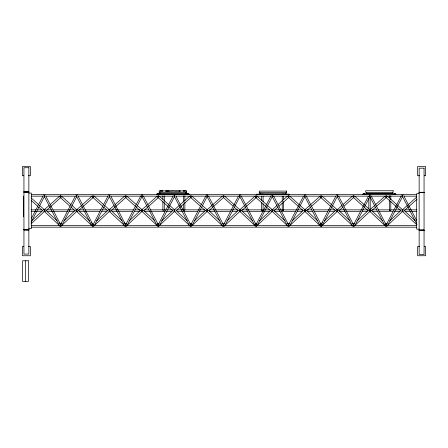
<?xml version="1.0" encoding="UTF-8"?>
<svg xmlns="http://www.w3.org/2000/svg" width="448" height="448" viewBox="0 0 448 448"><rect width="100%" height="100%" fill="white"/><g stroke="black" fill="none" stroke-linecap="round" stroke-linejoin="round"><path stroke-width="0.67" d="M159.841 193.026L159.846 193.508M159.886 193.547L159.891 192.64M185.982 193.189L186.038 192.64M159.841 192.875L159.886 193.396M159.846 193.637L159.891 194.174M185.987 193.816L185.366 193.794L185.366 194.124L185.987 194.124M186.038 193.838L185.982 193.497L186.038 193.861L159.841 193.794L159.846 194.13M92.91 226.061L93.397 224.616M124.236 225.333L109.463 211.54L109.458 210.106L110.006 209.586M125.558 226.061L126.14 224.633L124.113 222.74M158.211 226.061L158.788 224.633M190.663 226.061L191.246 224.633L189.728 223.21M223.317 226.061L223.894 224.633L222.376 223.21M254.727 225.333L239.954 211.54L240.324 209.49M288.439 226.061L289.022 224.633M321.087 226.061L321.474 224.678M352.094 225.333L337.4 211.624C336.812 211.193 337.529 208.662 337.966 209.944M353.416 226.061L353.993 224.633M386.064 226.061L386.646 224.633M416.886 224.862L402.618 211.54L402.987 209.49M60.435 195.67L60.816 197.299L61.191 196.874M76.675 210.347L76.574 209.63L71.904 205.447M92.764 195.67L92.949 196.986L93.419 197.243M125.412 195.67L125.692 197.17L126.129 197.086M158.06 195.67L158.34 197.17L158.777 197.086M190.518 195.67L190.702 196.986L191.173 197.243M192.254 225.333L206.948 211.624L207.273 209.63L222.309 196.14M223.166 195.67L223.742 197.333L208.706 210.829M224.986 225.333L239.68 211.624L240.005 209.63L255.041 196.14M255.898 195.67L256.183 197.17L256.62 197.086M257.382 225.333L272.07 211.624L272.317 209.726L277.066 205.447M288.294 195.67L288.478 196.986L288.949 197.243M320.942 195.67L321.322 197.299L321.698 196.874M322.353 225.333L337.047 211.624L337.294 209.726L342.037 205.447M353.265 195.67L353.455 196.986L353.926 197.243M355.006 225.333L369.695 211.624L370.02 209.63L385.056 196.14M385.913 195.67L386.103 196.986L386.574 197.243M108.623 209.944C109.066 208.662 109.782 211.193 109.189 211.624L94.5 225.333M174.009 209.49L174.378 211.54L159.606 225.333M289.716 196.14L304.752 209.63L304.942 210.347L304.718 211.624L290.03 225.333M159.891 193.861L159.841 193.351M272.994 209.944C272.558 208.662 271.835 211.193 272.429 211.624L287.118 225.333M401.895 211.669L402.511 210.907L402.377 209.63L387.335 196.14M75.975 209.944C76.412 208.662 77.134 211.193 76.541 211.624L61.852 225.333M109.357 210.907L109.189 211.624M239.848 210.907L239.232 211.669M337.215 210.907L336.599 211.669M304.825 211.176L304.27 211.669M142.705 211.506C141.915 212.391 141.691 209.266 142.66 209.586M43.691 209.737C44.324 209.031 44.682 211.198 44.218 211.624L31.046 223.916M141.316 209.737C141.943 209.031 142.307 211.198 141.837 211.624L127.148 225.333M44.962 211.254C44.15 212.52 44.15 209.205 45.035 209.586M77.286 211.254C76.518 212.43 76.457 209.546 77.28 209.502M109.934 211.254L109.547 211.624M141.327 211.506L141.669 211.719L142.005 210.907L142.195 211.624L142.582 211.254M207.687 211.254C206.92 212.43 206.864 209.546 207.682 209.502M43.854 209.978L49.207 205.447M44.145 211.596L44.386 210.907L45.018 211.669M76.182 209.978L76.574 209.63M108.83 209.978L114.184 205.447M141.478 209.978L146.832 205.447M271.712 209.978L272.104 209.63L272.294 210.347M336.683 209.978L337.075 209.63L337.271 210.347M44.313 196.28L45.03 194.88M60.038 226.481L60.687 225.215M76.602 196.358L77.353 194.88M92.366 226.481L93.122 225.002L78.053 196.006M109.29 196.28L110.001 194.88M125.014 226.481L125.77 225.002L110.701 196.006M141.938 196.28L142.649 194.88M157.73 226.352L158.374 225.086M174.356 196.358L175.106 194.88M190.187 226.352L190.887 224.98L175.806 196.006M207.004 196.358L207.754 194.88M222.768 226.481L223.524 225.002M239.736 196.358L240.492 194.88M255.567 226.352L256.435 224.678M272.171 196.28L272.882 194.88M287.963 226.352L288.652 225.002L273.582 196.006M304.78 196.358L305.53 194.88M320.611 226.352L321.3 225.002M337.148 196.28L337.859 194.88M352.934 226.352L353.623 225.002L338.554 196.006M369.751 196.358L370.507 194.88M385.582 226.352L386.271 225.002L371.202 196.006M403.155 194.88L402.388 196.386L416.83 224.123M31.511 218.198L43.064 196.006M31.046 222.275L44.526 196.386M75.387 196.006L60.306 224.98L60.53 226.061L61.163 224.633L59.136 222.74M61.449 225.971L76.854 196.386M108.035 196.006L92.954 224.98L93.178 226.061M94.097 225.971L109.502 196.386M125.602 224.98L140.689 196.006M126.745 225.971L142.15 196.386M158.379 224.358L173.146 196.006M159.202 225.971L174.608 196.386M190.708 224.98L205.794 196.006M191.85 225.971L207.256 196.386M238.526 196.006L223.44 224.98L223.664 226.061M224.588 225.971L239.994 196.386M256.155 224.358L270.917 196.006M256.978 225.971L272.384 196.386M303.57 196.006L288.484 224.98L289.184 226.352M289.626 225.971L305.032 196.386M321.132 224.358L335.894 196.006M321.955 225.971L337.361 196.386M368.542 196.006L353.461 224.98L354.161 226.352M354.603 225.971L370.009 196.386M401.19 196.006L386.109 224.98L386.333 226.061M387.251 225.971L402.657 196.386M174.95 211.445C174.154 211.96 174.378 209.77 174.938 209.49M240.33 211.445L240.033 211.624M402.993 211.445L402.702 211.624M174.031 209.793C174.866 209.216 174.608 212.044 173.846 211.669M239.411 209.793L239.792 209.726L239.904 210.347M304.455 209.793L304.752 209.63M402.08 209.793L402.377 209.63M91.902 196.14L76.866 209.63L76.765 210.347M77.347 211.669L76.731 210.907L76.093 211.669M109.995 211.669L109.379 210.907M189.661 196.14L174.619 209.63L174.485 210.907M175.101 211.669L174.546 211.176M207.749 211.669L207.133 210.907L206.494 211.669M240.481 211.669L239.865 210.907M272.877 211.669L272.261 210.907L271.622 211.669M320.085 196.14L305.043 209.63L304.909 210.907L305.525 211.669M337.848 211.669L337.232 210.907M370.502 211.669L369.88 210.907L370.339 209.49M416.668 197.07L402.668 209.63L402.534 210.907M403.15 211.669L402.595 211.176M387.654 225.333L402.427 211.54L402.058 209.49M31.674 220.847L42.823 210.448M60.458 224.157L61.471 223.21M64.002 220.847L75.146 210.448M96.65 220.847L107.794 210.448M125.754 224.157L126.767 223.21M129.298 220.847L140.442 210.448M157.702 224.633L159.225 223.21M161.756 220.847L172.9 210.448M190.859 224.157L191.873 223.21M194.404 220.847L205.548 210.448M223.591 224.157L224.605 223.21M227.142 220.847L238.286 210.448M255.987 224.157L257.001 223.21M259.532 220.847L270.676 210.448M289.649 223.21L288.126 224.633L288.708 226.061M292.18 220.847L303.324 210.448M320.958 224.157L322.482 222.74M324.509 220.847L335.653 210.448M354.62 223.21L353.102 224.633L353.679 226.061M357.157 220.847L368.301 210.448M387.274 223.21L385.75 224.633L386.809 226.352M389.805 220.847L400.949 210.448M50.243 204.512L59.578 196.14M45.976 210.829L61.012 197.333M78.305 210.829L93.341 197.333M115.22 204.512L124.555 196.14M110.953 210.829L125.989 197.333M147.868 204.512L157.203 196.14M143.601 210.829L158.637 197.333M176.058 210.829L191.094 197.333M241.438 210.829L256.474 197.333M278.102 204.512L287.437 196.14M273.834 210.829L277.978 207.105M279.02 206.175L288.87 197.333M306.482 210.829L310.632 207.105M311.668 206.175L321.518 197.333M343.073 204.512L352.408 196.14M338.806 210.829L342.955 207.105M343.991 206.175L353.847 197.333M371.454 210.829L375.603 207.105M376.639 206.175L386.495 197.333M404.107 210.829L417.066 199.192M305.362 209.49L304.993 211.54L319.766 225.333M370.244 211.574L369.852 210.93L369.247 211.669M206.78 209.67L207.166 210.347M44.542 209.63L44.934 209.978M76.866 209.63L77.258 209.978M109.514 209.63L109.906 209.978M142.162 209.63L142.554 209.978M174.619 209.63L174.916 209.793M207.273 209.63L207.665 209.978M240.005 209.63L240.397 209.978M272.395 209.63L272.787 209.978M305.043 209.63L305.34 209.793M337.372 209.63L337.764 209.978M402.668 209.63L402.965 209.793M141.837 211.624L141.45 211.254M174.294 211.624L174.003 211.445M92.596 224.633L93.654 226.352M125.244 224.633L126.308 226.352M271.69 209.502L272.222 210.375M272.07 211.624L271.684 211.254M190.355 224.633L191.414 226.352M304.718 211.624L304.427 211.445M336.666 209.502L337.193 210.375M223.087 224.633L224.146 226.352M337.047 211.624L336.655 211.254M369.695 211.624L369.398 211.445M402.343 211.624L402.046 211.445M157.063 194.477C156.486 194.751 156.486 193.788 157.063 194.046M158.514 194.04L156.57 194.247M157.366 194.051L158.245 194.04M189.28 194.253L187.79 194.034M261.722 210.515L263.088 210.515L263.088 203.734M157.041 194.04L157.858 194.034M157.041 194.477L157.556 194.477M157.332 194.471L157.858 194.471M174.373 191.072L180.37 191.055L179.2 191.044M157.668 194.471L158.194 194.471M163.022 210.834L164.158 210.834M282.386 210.364L283.517 210.364M184.682 190.954C188.059 190.926 180.018 190.966 184.285 190.932M158.038 194.034L159.113 194.034M158.194 194.034L159.432 194.034M158.038 194.471L158.558 194.471M183.725 210.678L184.598 210.678M389.654 210.498L390.527 210.498M158.441 194.466L158.945 194.466M283.041 194.242L283.662 194.236L283.046 194.23M158.861 194.466L186.34 194.466M23.733 175.734L22.4 175.734L22.4 166.494L30.38 166.494L30.38 175.734L28.386 175.734M419.614 175.734L417.62 175.734L417.62 166.494L425.6 166.494L425.6 175.734L424.267 175.734M159.337 192.707L159.152 190.932L186.542 190.932L186.726 192.702L185.354 192.702M23.946 191.884L28.857 191.895M23.946 191.929L28.857 191.968M23.946 192.069L28.857 192.069M23.946 192.125L28.857 192.186M419.143 192.293L424.054 192.298M419.143 192.36L424.054 192.343M419.143 192.45L424.054 192.399M159.152 192.522L186.726 192.702M419.143 192.5L424.054 192.562M419.143 192.623L424.054 192.623M28.857 193.082L31.315 193.082L31.315 228.603L28.857 228.603M366.341 193.542L392.487 193.542M419.143 193.637L416.685 193.637L416.685 229.152L419.143 229.152M159.841 193.794L160.468 193.794L160.468 194.124L159.841 194.124M362.919 193.872L395.909 193.872M159.303 194.029L186.34 194.029M185.41 194.169L186.038 194.174L185.987 193.794M256.452 194.214L289.447 194.214M362.919 194.309L395.909 194.309M31.298 194.527L156.47 194.527M189.336 194.527L362.762 194.527M395.629 194.527L416.606 194.527M256.452 194.65L289.447 194.65M31.298 196.157L43.187 196.157M45.982 196.157L75.354 196.157M78.148 196.157L108.22 196.157M111.014 196.157L141.086 196.157M143.186 196.157L173.253 196.157M176.053 196.157L206.119 196.157M208.219 196.157L238.286 196.157M241.086 196.157L271.152 196.157M273.252 196.157L303.324 196.157M306.118 196.157L335.49 196.157M338.285 196.157L368.357 196.157M371.151 196.157L402.618 196.157M404.018 196.157L416.606 196.157M31.298 209.86L36.193 209.86M37.593 209.86L41.787 209.86M43.887 209.86L45.287 209.86M46.682 209.86L51.582 209.86M52.976 209.86L73.959 209.86M76.054 209.86L77.454 209.86M78.854 209.86L83.748 209.86M85.148 209.86L101.231 209.86M102.631 209.86L106.826 209.86M108.926 209.86L110.326 209.86M111.72 209.86L133.403 209.86M134.798 209.86L139.698 209.86M141.092 209.86L142.492 209.86M144.592 209.86L148.786 209.86M150.186 209.86L166.27 209.86M167.67 209.86L172.564 209.86M176.758 209.86L204.736 209.86M209.63 209.86L237.602 209.86M241.797 209.86L269.774 209.86M271.869 209.86L273.269 209.86M274.669 209.86L302.641 209.86M306.835 209.86L311.735 209.86M313.13 209.86L334.813 209.86M336.907 209.86L338.307 209.86M339.707 209.86L367.679 209.86M371.874 209.86L376.774 209.86M378.168 209.86L389.362 209.86M390.757 209.86L394.257 209.86M395.651 209.86L400.551 209.86M404.746 209.86L416.634 209.86M31.298 211.49L41.787 211.49M43.887 211.49L45.287 211.49M47.382 211.49L67.665 211.49M69.065 211.49L73.959 211.49M76.054 211.49L77.454 211.49M79.554 211.49L99.831 211.49M101.231 211.49L106.826 211.49M108.926 211.49L110.326 211.49M112.42 211.49L117.314 211.49M118.714 211.49L132.703 211.49M134.103 211.49L139.698 211.49M141.092 211.49L142.492 211.49M144.592 211.49L164.87 211.49M166.27 211.49L171.864 211.49M177.458 211.49L182.353 211.49M183.753 211.49L197.742 211.49M199.142 211.49L204.736 211.49M209.63 211.49L215.225 211.49M216.625 211.49L230.608 211.49M232.008 211.49L236.902 211.49M242.497 211.49L248.091 211.49M249.491 211.49L269.774 211.49M274.669 211.49L280.263 211.49M281.663 211.49L295.646 211.49M297.046 211.49L301.941 211.49M307.535 211.49L313.13 211.49M314.53 211.49L327.818 211.49M329.218 211.49L334.113 211.49M339.707 211.49L345.302 211.49M346.702 211.49L360.685 211.49M362.085 211.49L366.979 211.49M369.079 211.49L370.479 211.49M372.574 211.49L378.168 211.49M379.568 211.49L392.857 211.49M394.257 211.49L399.851 211.49M405.446 211.49L410.34 211.49M411.74 211.49L416.634 211.49M31.298 225.557L59.97 225.557M61.365 225.557L157.17 225.557M159.27 225.557L190.736 225.557M192.136 225.557L222.202 225.557M225.002 225.557L255.069 225.557M257.169 225.557L287.235 225.557M288.635 225.557L320.102 225.557M322.202 225.557L352.274 225.557M353.668 225.557L385.14 225.557M387.234 225.557L416.606 225.557M31.298 227.186L416.606 227.186M23.946 229.617L28.857 229.617M23.946 229.678L28.857 229.678M23.946 229.734L28.857 229.79M23.946 229.891L28.857 229.908M23.946 229.919L28.857 229.942M419.143 230.048L424.054 230.048M419.143 230.171L424.054 230.11M419.143 230.272L424.054 230.222M419.143 230.356L424.054 230.328M23.733 246.501L22.4 246.501L22.4 255.741L30.38 255.741L30.38 246.501L28.386 246.501M419.614 246.501L417.62 246.501L417.62 255.741L425.6 255.741L425.6 246.501L424.267 246.501M186.222 194.034L186.777 194.029M186.301 194.466L186.777 194.466M186.542 194.034L187.202 194.029M186.85 194.034L187.606 194.029M186.698 194.466L187.202 194.466M187.085 194.466L187.606 194.466M171.595 191.072L165.536 191.055L168.935 191.072M187.146 194.04L187.981 194.034M187.454 194.471L187.981 194.471M187.415 194.04L188.317 194.046M187.79 194.471L188.317 194.471M188.098 194.034L188.619 194.04M188.098 194.471L188.619 194.471M188.602 194.04L189.218 194.242M188.602 194.477L189.028 194.488L189.017 194.04M385.823 197.243L386.294 196.986L386.478 195.67M353.175 197.243L353.646 196.986L353.83 195.67M320.426 196.874L320.802 197.299L321.182 195.67M288.198 197.243L288.669 196.986L288.859 195.67M255.489 197.086L255.926 197.17L256.206 195.67M190.422 197.243L190.893 196.986L191.083 195.67M157.674 196.874L158.049 197.299L158.435 195.67M125.317 197.243L125.787 196.986L125.978 195.67M92.669 197.243L93.139 196.986L93.324 195.67M59.92 196.874L60.295 197.299L60.676 195.67M369.41 209.49L369.841 210.375M304.433 209.49L304.92 210.93M320.55 224.616L321.031 226.061M239.389 209.49L239.826 210.375M255.573 224.616L256.603 226.481M206.657 209.49L207.094 210.375M385.902 197.333L400.938 210.829M354.687 196.14L369.723 209.63L369.919 210.347M353.254 197.333L368.29 210.829M322.039 196.14L337.075 209.63M320.606 197.333L335.642 210.829M288.277 197.333L303.313 210.829M257.068 196.14L272.104 209.63M255.629 197.333L270.665 210.829M224.672 196.14L239.708 209.63M233.089 206.175L223.238 197.333L223.815 195.67M234.125 207.105L238.274 210.829M191.94 196.14L201.27 204.512M202.311 205.447L206.976 209.63M190.501 197.333L200.357 206.175M201.393 207.105L205.542 210.829M159.292 196.14L174.328 209.63M157.853 197.333L172.894 210.829M126.834 196.14L136.164 204.512M137.206 205.447L141.87 209.63M125.395 197.333L140.437 210.829M94.186 196.14L103.516 204.512M104.552 205.447L109.222 209.63M92.747 197.333L102.598 206.175M103.639 207.105L107.783 210.829M61.533 196.14L70.868 204.512M60.099 197.333L69.95 206.175M70.991 207.105L75.135 210.829M31.282 197.999L38.545 204.512M39.581 205.447L44.246 209.63M31.405 200.592L37.626 206.175M38.662 207.105L42.812 210.829M404.096 210.448L415.24 220.847M371.448 210.448L382.592 220.847M385.123 223.21L386.137 224.157M370.054 211.624L384.742 225.333M338.8 210.448L349.944 220.847M352.475 223.21L353.489 224.157M306.471 210.448L317.615 220.847M320.152 223.21L321.67 224.633M273.823 210.448L284.967 220.847M287.498 223.21L288.512 224.157M241.427 210.448L252.577 220.847M255.108 223.21L256.626 224.633M208.695 210.448L219.839 220.847M207.301 211.624L221.995 225.333M176.047 210.448L187.191 220.847M174.653 211.624L189.342 225.333M143.59 210.448L154.734 220.847M157.27 223.21L158.284 224.157M142.195 211.624L156.884 225.333M110.942 210.448L122.086 220.847M78.294 210.448L89.438 220.847M91.465 222.74L93.492 224.633M76.899 211.624L91.588 225.333M45.965 210.448L57.114 220.847M44.57 211.624L59.265 225.333M189.532 194.678L188.373 194.477L188.39 194.034L188.597 194.242M173.684 190.954L172.054 190.954M157.472 194.247L156.542 194.678M157.898 224.678L158.766 226.352M403.855 196.006L416.69 220.662M369.74 196.386L385.146 225.971M337.092 196.386L352.492 225.971M306.23 196.006L320.992 224.358M304.763 196.386L320.169 225.971M272.115 196.386L287.521 225.971M241.186 196.006L256.273 224.98L256.049 226.061L255.87 224.997M239.725 196.386L255.125 225.971M208.454 196.006L223.216 224.358M206.987 196.386L222.393 225.971M174.339 196.386L189.745 225.971M143.349 196.006L158.11 224.358M141.882 196.386L157.287 225.971M109.234 196.386L124.639 225.971M76.586 196.386L91.991 225.971M45.724 196.006L60.81 224.98M44.257 196.386L59.662 225.971M401.89 194.88L402.64 196.358M369.242 194.88L369.992 196.358M336.588 194.88L337.344 196.358M320.863 225.086L321.58 226.481M304.265 194.88L305.021 196.358M271.617 194.88L272.367 196.358M239.221 194.88L239.977 196.358M206.489 194.88L207.2 196.28M173.841 194.88L174.597 196.358M141.383 194.88L142.094 196.28M108.735 194.88L109.446 196.28M76.087 194.88L76.798 196.28M61.006 226.352L60.245 224.806M43.758 194.88L44.475 196.28M190.742 224.997L190.932 226.061M158.094 224.997L158.284 226.061M125.636 224.997L125.826 226.061M395.601 193.872L395.601 194.309M394.974 193.872L394.974 194.309M394.828 193.872L394.828 194.309M394.352 193.872L394.352 194.309M393.898 193.872L393.898 194.309M392.487 192.315L392.487 193.872M391.866 193.542L391.866 193.872M390.802 195.72L390.802 199.752M390.802 201.096L390.802 210.504M389.379 195.72L389.379 197.736M389.379 199.752L389.379 210.504M370.227 197.086L370.227 209.978M368.81 198.447L368.81 209.3M366.962 193.542L366.962 193.872M366.341 192.315L366.341 193.872M364.93 193.872L364.93 194.309M364.476 193.872L364.476 194.309M364 193.872L364 194.309M363.854 193.872L363.854 194.309M363.227 193.872L363.227 194.309M289.134 194.214L289.134 194.65M288.512 194.214L288.512 194.65M288.366 194.214L288.366 194.65M287.885 194.214L287.885 194.65M287.437 194.214L287.437 194.65M286.02 192.657L286.02 194.214M285.398 194.214L285.398 193.883L286.02 193.883L259.879 193.894L260.501 193.883L260.501 194.214M283.662 196.252L283.662 199.612M283.662 201.628L283.662 210.364M282.24 196.252L282.24 201.628M282.24 202.972L282.24 210.364M263.088 196.269L263.088 201.701M261.671 196.269L261.671 200.34M261.671 202.378L261.671 210.521M259.879 192.657L259.879 194.214M258.462 194.214L258.462 194.65M258.014 194.214L258.014 194.65M257.538 194.214L257.538 194.65M257.387 194.214L257.387 194.65M256.766 194.214L256.766 194.65M188.238 194.034L188.238 194.471M187.762 194.034L187.762 194.471M187.303 194.029L187.303 194.466M186.542 190.932L186.542 192.522M184.873 195.899L184.873 200.603M184.873 201.947L184.873 210.011M183.45 195.899L183.45 201.947M183.45 203.963L183.45 210.011M164.298 195.91L164.298 201.337M164.298 202.692L164.298 210.157M162.882 195.91L162.882 199.304M162.882 201.337L162.882 210.157M158.334 194.034L158.334 194.466M157.892 194.034L157.892 194.471M157.41 194.034L157.41 194.471M25.497 260.753L25.497 281.506M23.486 196.106L23.486 216.854M185.993 193.357L186.038 193.682L185.982 193.346M160.014 190.943L162.87 190.943L160.014 190.943M261.722 194.236L262.287 194.242L261.722 194.236M263.088 194.236L262.472 194.242L263.088 194.236M282.29 194.236L282.856 194.242L282.29 194.236M28.857 167.731L23.946 167.731L23.946 254.072L28.857 254.072L28.857 167.731M424.054 168.168L419.143 168.168L419.143 254.503L424.054 254.503L424.054 168.168M393.109 190.753L365.719 190.753L365.719 192.338L393.109 192.338L393.109 190.753M286.642 191.089L259.258 191.089L259.258 192.679L286.642 192.679L286.642 191.089M28.347 260.753L22.641 260.753L22.641 281.506L28.347 281.506L28.347 260.753"/></g></svg>
